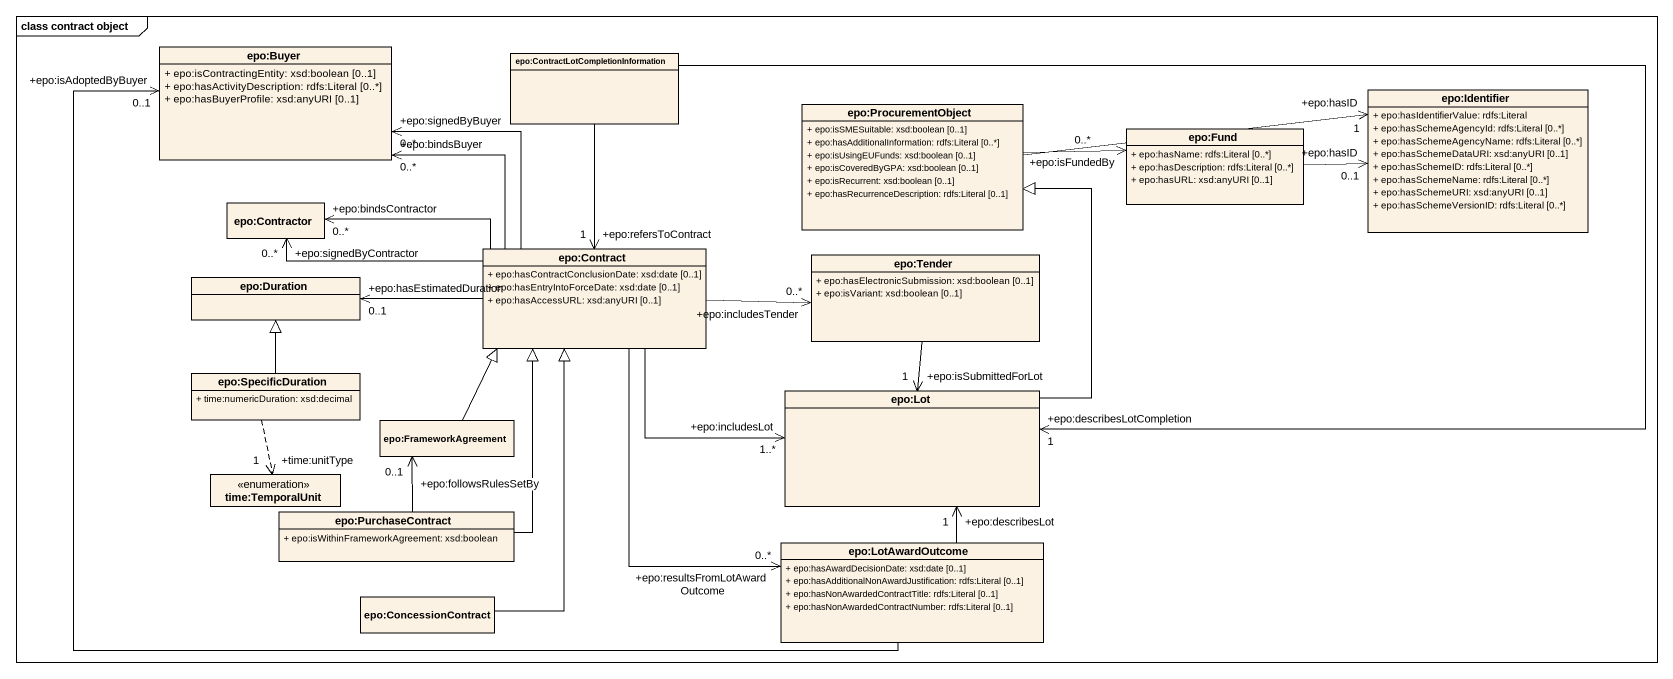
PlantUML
@startuml
mainframe class contract object
hide circle
hide empty members
skinparam classAttributeIconSize 0
class "epo:Buyer" as epo_Buyer {
  + epo:isContractingEntity: xsd:boolean [0..1]
  + epo:hasActivityDescription: rdfs:Literal [0..*]
  + epo:hasBuyerProfile: xsd:anyURI [0..1]
}
class "epo:ContractLotCompletionInformation" as epo_ContractLotCompletionInf
class "epo:ProcurementObject" as epo_ProcurementObject {
  + epo:isSMESuitable: xsd:boolean [0..1]
  + epo:hasAdditionalInformation: rdfs:Literal [0..*]
  + epo:isUsingEUFunds: xsd:boolean [0..1]
  + epo:isCoveredByGPA: xsd:boolean [0..1]
  + epo:isRecurrent: xsd:boolean [0..1]
  + epo:hasRecurrenceDescription: rdfs:Literal [0..1]
}
class "epo:Identifier" as epo_Identifier {
  + epo:hasIdentifierValue: rdfs:Literal
  + epo:hasSchemeAgencyId: rdfs:Literal [0..*]
  + epo:hasSchemeAgencyName: rdfs:Literal [0..*]
  + epo:hasSchemeDataURI: xsd:anyURI [0..1]
  + epo:hasSchemeID: rdfs:Literal [0..*]
  + epo:hasSchemeName: rdfs:Literal [0..*]
  + epo:hasSchemeURI: xsd:anyURI [0..1]
  + epo:hasSchemeVersionID: rdfs:Literal [0..*]
}
class "epo:Fund" as epo_Fund {
  + epo:hasName: rdfs:Literal [0..*]
  + epo:hasDescription: rdfs:Literal [0..*]
  + epo:hasURL: xsd:anyURI [0..1]
}
class "epo:Contractor" as epo_Contractor
class "epo:Contract" as epo_Contract {
  + epo:hasContractConclusionDate: xsd:date [0..1]
  + epo:hasEntryIntoForceDate: xsd:date [0..1]
  + epo:hasAccessURL: xsd:anyURI [0..1]
}
class "epo:Tender" as epo_Tender {
  + epo:hasElectronicSubmission: xsd:boolean [0..1]
  + epo:isVariant: xsd:boolean [0..1]
}
class "epo:Duration" as epo_Duration
class "epo:SpecificDuration" as epo_SpecificDuration {
  + time:numericDuration: xsd:decimal
}
class "epo:Lot" as epo_Lot
class "epo:FrameworkAgreement" as epo_FrameworkAgreement
enum "time:TemporalUnit" as time_TemporalUnit
class "epo:PurchaseContract" as epo_PurchaseContract {
  + epo:isWithinFrameworkAgreement: xsd:boolean
}
class "epo:LotAwardOutcome" as epo_LotAwardOutcome {
  + epo:hasAwardDecisionDate: xsd:date [0..1]
  + epo:hasAdditionalNonAwardJustification: rdfs:Literal [0..1]
  + epo:hasNonAwardedContractTitle: rdfs:Literal [0..1]
  + epo:hasNonAwardedContractNumber: rdfs:Literal [0..1]
}
class "epo:ConcessionContract" as epo_ConcessionContract
epo_ContractLotCompletionInf --> "+epo:refersToContract\n1" epo_Contract
epo_ContractLotCompletionInf --> "+epo:describesLotCompletion\n1" epo_Lot
epo_ProcurementObject -right-> "+epo:hasID\n1" epo_Identifier
epo_ProcurementObject -right-> "+epo:isFundedBy\n0..*" epo_Fund
epo_Fund -right-> "+epo:hasID\n0..1" epo_Identifier
epo_Contract -up-> "+epo:bindsBuyer\n0..*" epo_Buyer
epo_Contract -up-> "+epo:signedByBuyer\n0..*" epo_Buyer
epo_Contract -left-> "+epo:signedByContractor\n0..*" epo_Contractor
epo_Contract -left-> "+epo:bindsContractor\n0..*" epo_Contractor
epo_Contract -right-> "+epo:includesTender\n0..*" epo_Tender
epo_Contract -left-> "+epo:hasEstimatedDuration\n0..1" epo_Duration
epo_Contract -right-> "+epo:includesLot\n1..*" epo_Lot
epo_Contract --> "+epo:resultsFromLotAwardOutcome\n0..*" epo_LotAwardOutcome
epo_Tender --> "+epo:isSubmittedForLot\n1" epo_Lot
epo_SpecificDuration -up-|> epo_Duration
epo_SpecificDuration ..> "+time:unitType\n1" time_TemporalUnit
epo_Lot -up-|> epo_ProcurementObject
epo_FrameworkAgreement -up-|> epo_Contract
epo_PurchaseContract -up-|> epo_Contract
epo_PurchaseContract -up-> "+epo:followsRulesSetBy\n0..1" epo_FrameworkAgreement
epo_LotAwardOutcome -up-> "+epo:isAdoptedByBuyer\n0..1" epo_Buyer
epo_LotAwardOutcome -up-> "+epo:describesLot\n1" epo_Lot
epo_ConcessionContract -up-|> epo_Contract
@enduml
